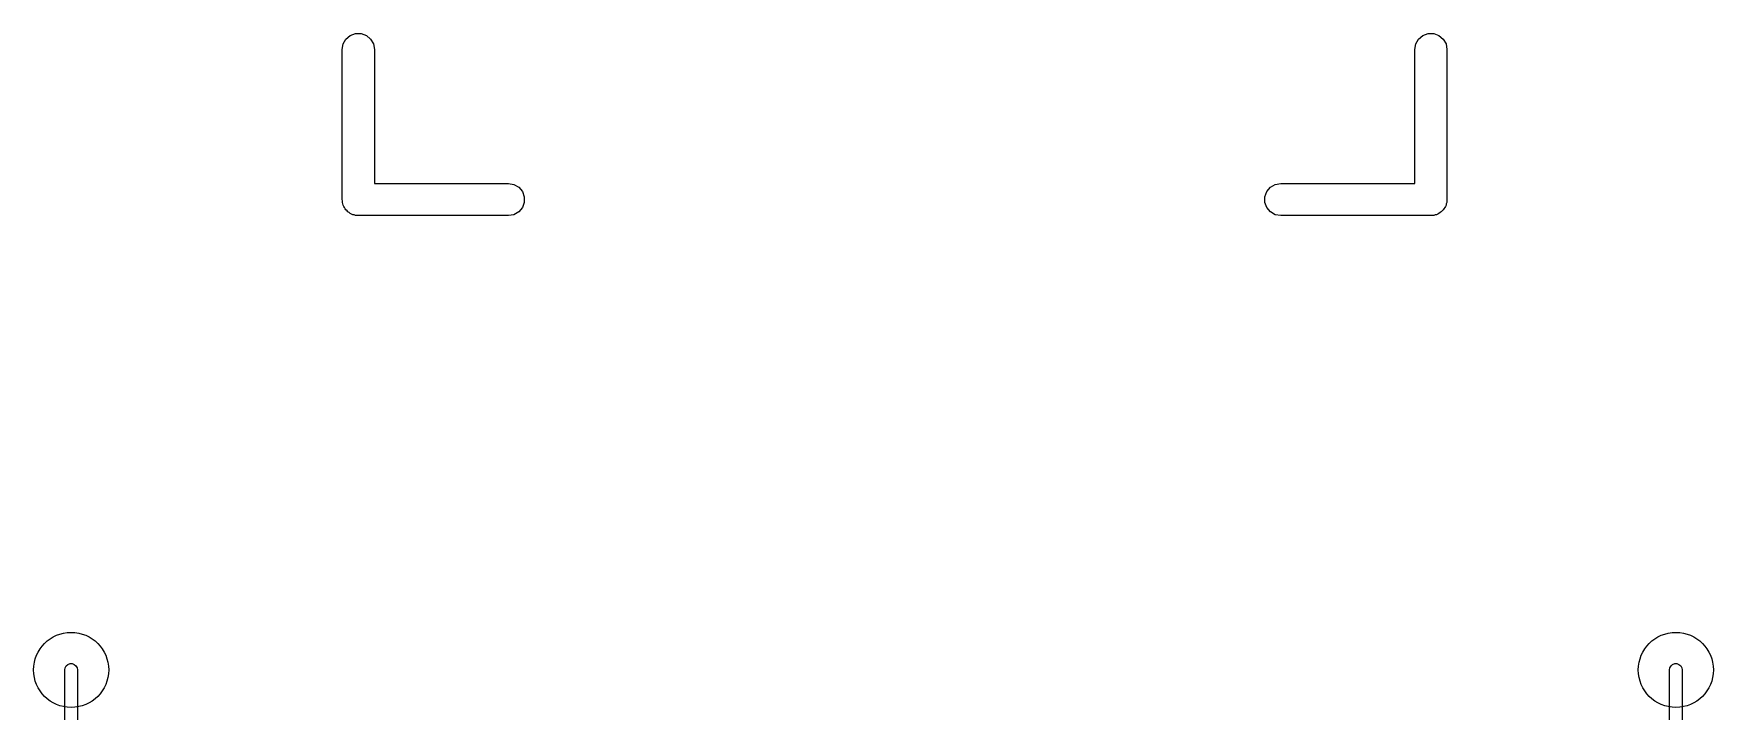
# Model space of a CAD drawing. Extents: x 37 to 203, y -145 to -25.
# Drawn here: x 92.56 to 112.44, y -129.41 to -121.38 of the extents above; entities that cross this region are included whole.
import ezdxf

# ---------------------------------------------------------------- set-up
doc = ezdxf.new("R2010")
doc.units = 0
doc.header["$MEASUREMENT"] = 0
doc.layers.add('BLACK', color=7, linetype='CONTINUOUS')

msp = doc.modelspace()

# ---------------------------------------------------------------- linework, layer by layer
at = {"layer": 'Black'}
for p, q in [((96.2095, -121.572), (96.221, -121.507)), ((96.221, -121.507), (96.2541, -121.45)), ((96.2541, -121.45), (96.3047, -121.407)), ((96.3047, -121.407), (96.3669, -121.384)), ((96.3669, -121.384), (96.4331, -121.384)), ((96.4331, -121.384), (96.4952, -121.407)), ((96.4952, -121.407), (96.5459, -121.45)), ((96.5459, -121.45), (96.579, -121.507)), ((96.579, -121.507), (96.5905, -121.572)), ((108.909, -121.572), (108.921, -121.507)), ((108.921, -121.507), (108.954, -121.45)), ((108.954, -121.45), (109.005, -121.407)), ((109.005, -121.407), (109.067, -121.384)), ((109.067, -121.384), (109.133, -121.384)), ((109.133, -121.384), (109.195, -121.407)), ((109.195, -121.407), (109.246, -121.45)), ((109.246, -121.45), (109.279, -121.507)), ((109.279, -121.507), (109.29, -121.572)), ((96.2095, -123.35), (96.2095, -121.572)), ((96.5905, -121.572), (96.5905, -123.159)), ((108.909, -123.159), (108.909, -121.572)), ((109.29, -121.572), (109.29, -123.35)), ((96.5905, -123.159), (98.178, -123.159)), ((98.178, -123.159), (98.2432, -123.171)), ((98.2432, -123.171), (98.3005, -123.204)), ((98.3005, -123.204), (98.343, -123.255)), ((98.343, -123.255), (98.3656, -123.317)), ((107.134, -123.317), (107.157, -123.255)), ((107.157, -123.255), (107.2, -123.204)), ((107.2, -123.204), (107.257, -123.171)), ((107.257, -123.171), (107.322, -123.159)), ((107.322, -123.159), (108.909, -123.159)), ((96.2124, -123.366), (96.2095, -123.35)), ((96.2124, -123.383), (96.2124, -123.366)), ((96.2181, -123.399), (96.2124, -123.383)), ((96.221, -123.415), (96.2181, -123.399)), ((96.2293, -123.43), (96.221, -123.415)), ((96.235, -123.445), (96.2293, -123.43)), ((96.2457, -123.458), (96.235, -123.445)), ((96.2541, -123.472), (96.2457, -123.458)), ((96.2668, -123.483), (96.2541, -123.472)), ((96.2775, -123.496), (96.2668, -123.483)), ((96.292, -123.504), (96.2775, -123.496)), ((96.3047, -123.515), (96.292, -123.504)), ((98.3005, -123.496), (98.2432, -123.529)), ((98.343, -123.445), (98.3005, -123.496)), ((98.3656, -123.383), (98.343, -123.445)), ((98.3656, -123.317), (98.3656, -123.383)), ((107.134, -123.383), (107.134, -123.317)), ((107.157, -123.445), (107.134, -123.383)), ((107.2, -123.496), (107.157, -123.445)), ((107.257, -123.529), (107.2, -123.496)), ((109.208, -123.504), (109.195, -123.515)), ((109.222, -123.496), (109.208, -123.504)), ((109.233, -123.483), (109.222, -123.496)), ((109.246, -123.472), (109.233, -123.483)), ((109.254, -123.458), (109.246, -123.472)), ((109.265, -123.445), (109.254, -123.458)), ((109.271, -123.43), (109.265, -123.445)), ((109.279, -123.415), (109.271, -123.43)), ((109.282, -123.399), (109.279, -123.415)), ((109.288, -123.383), (109.282, -123.399)), ((109.29, -123.35), (109.288, -123.366)), ((109.288, -123.366), (109.288, -123.383)), ((96.3204, -123.521), (96.3047, -123.515)), ((96.3348, -123.529), (96.3204, -123.521)), ((96.3513, -123.532), (96.3348, -123.529)), ((96.3669, -123.538), (96.3513, -123.532)), ((96.3836, -123.538), (96.3669, -123.538)), ((96.4, -123.54), (96.3836, -123.538)), ((98.178, -123.54), (96.4, -123.54)), ((98.2432, -123.529), (98.178, -123.54)), ((107.322, -123.54), (107.257, -123.529)), ((109.1, -123.54), (107.322, -123.54)), ((109.116, -123.538), (109.1, -123.54)), ((109.133, -123.538), (109.116, -123.538)), ((109.149, -123.532), (109.133, -123.538)), ((109.165, -123.529), (109.149, -123.532)), ((109.18, -123.521), (109.165, -123.529)), ((109.195, -123.515), (109.18, -123.521)), ((92.9295, -128.894), (92.9425, -128.872)), ((92.9425, -128.872), (92.9625, -128.855)), ((92.9625, -128.855), (92.987, -128.846)), ((92.987, -128.846), (93.013, -128.846)), ((93.013, -128.846), (93.0375, -128.855)), ((93.0375, -128.855), (93.0575, -128.872)), ((93.0575, -128.872), (93.0705, -128.894)), ((111.93, -128.894), (111.943, -128.872)), ((111.943, -128.872), (111.962, -128.855)), ((111.962, -128.855), (111.987, -128.846)), ((111.987, -128.846), (112.013, -128.846)), ((112.013, -128.846), (112.037, -128.855)), ((112.037, -128.855), (112.057, -128.872)), ((112.057, -128.872), (112.07, -128.894)), ((92.925, -128.92), (92.9295, -128.894)), ((92.925, -130.19), (92.925, -128.92)), ((93.0705, -128.894), (93.075, -128.92)), ((93.075, -128.92), (93.075, -130.19)), ((111.925, -128.92), (111.93, -128.894)), ((111.925, -130.19), (111.925, -128.92)), ((112.07, -128.894), (112.075, -128.92)), ((112.075, -128.92), (112.075, -130.19))]:
    msp.add_line(p, q, dxfattribs=at)
for centre in [(93, -128.92), (112, -128.92)]:
    msp.add_circle(centre, 0.4445, dxfattribs=at)

doc.saveas('drawing.dxf')
